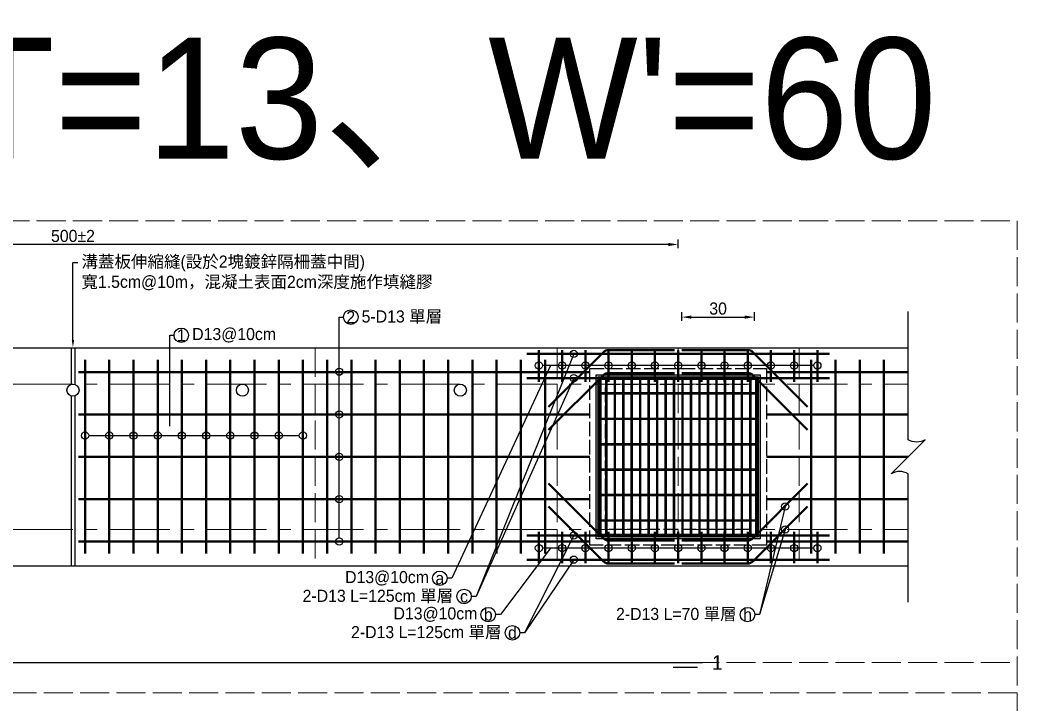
# Model space of a CAD drawing. Extents: x -4891 to 4829, y -5666 to -3242.
# Drawn here: x -3592.8 to -3180.9, y -4545.9 to -4263.3 of the extents above; entities that cross this region are included whole.
import ezdxf
from ezdxf import colors
from ezdxf.entities.mleader import LeaderData, LeaderLine
from ezdxf.math import Vec2, Vec3

# ---------------------------------------------------------------- set-up
doc = ezdxf.new("R2010")
doc.units = 0
doc.header["$MEASUREMENT"] = 0
doc.linetypes.add('ACAD_ISO02W100', pattern=[15, 12, -3])
doc.linetypes.add('CENTERX2', pattern=[4, 2.5, -0.5, 0.5, -0.5])
doc.layers.add('一、4.基本-隱藏', color=9, linetype='ACAD_ISO02W100', lineweight=20, plot=False)
doc.layers.add('三、3.文字-註解文字', color=2, linetype='Continuous')
for name, color, linetype, lineweight in [('二、1.繪圖-既有設施', 8, 'Continuous', 20), ('二、2.繪圖-施作項目', 181, 'Continuous', 30), ('二、5.繪圖-鋼筋', 60, 'Continuous', 50), ('二、6.繪圖-其他施作項目', 35, 'Continuous', 30)]:
    doc.layers.add(name, color=color, linetype=linetype, lineweight=lineweight)
doc.styles.add('次圖名(詳圖)', font='MS PGothic.ttf', dxfattribs={"height": 6})
doc.styles.add('註解文字', font='MS PGothic.ttf', dxfattribs={"height": 5})
doc.dimstyles.new('註解文字', dxfattribs={"dimtxt": 5, "dimasz": 4, "dimexe": 2, "dimexo": 2.5, "dimgap": 1, "dimtad": 2, "dimzin": 0, "dimdsep": 46, "dimtxsty": '註解文字', "dimcen": 0.1, "dimclrd": 144, "dimclre": 144, "dimclrt": 256, "dimadec": 0, "dimazin": 0, "dimtfac": 1, "dimtofl": 0, "dimtmove": 0, "dimatfit": 3, "dimfxl": 1.5, "dimfxlon": 1, "dimtolj": 1, "dimtzin": 0, "dimlwd": -1, "dimlwe": -1, "dimarcsym": 1})
pattern_1 = [(45, (-4756.2158, -4230.1416), (-2.65165, 2.65165), []), (45, (-4755.332, -4230.1416), (-2.65165, 2.65165), []), (45, (-4754.448, -4230.1416), (-2.65165, 2.65165), []), (45, (-4753.564, -4230.1416), (-2.65165, 2.65165), [])]

# ---------------------------------------------------------------- blocks, each defined once
blk = doc.blocks.new('_None')
blk = doc.blocks.new('*D134')
at = {"layer": 'Defpoints', "color": 0, "transparency": 16777216}
for p in [(-3820.85, -4356.1), (-3820.85, -4408.8), (-3320.85, -4408.8)]:
    blk.add_point(p, dxfattribs=at)
at = {"layer": '三、3.文字-註解文字', "color": 144, "transparency": 16777216}
for p, q in [((-3820.85, -4357.6), (-3820.85, -4354.1)), ((-3324.85, -4356.1), (-3816.85, -4356.1)), ((-3320.85, -4357.6), (-3320.85, -4354.1))]:
    blk.add_line(p, q, dxfattribs=at)
for points in [[(-3816.85, -4355.44), (-3816.85, -4356.77), (-3820.85, -4356.1)], [(-3324.85, -4355.44), (-3324.85, -4356.77), (-3320.85, -4356.1)]]:
    blk.add_solid(points, dxfattribs=at)
at = {"layer": '三、3.文字-註解文字', "transparency": 16777216, "insert": (-3570.85, -4352.6), "char_height": 5, "attachment_point": 5, "style": '註解文字'}
blk.add_mtext('\\A1;500±2', dxfattribs=at)
blk = doc.blocks.new('*D135')
at = {"layer": 'Defpoints', "color": 0, "linetype": 'Continuous', "transparency": 16777216}
for p in [(-3289.35, -4386.1), (-3319.35, -4404.72), (-3289.35, -4404.72)]:
    blk.add_point(p, dxfattribs=at)
at = {"layer": '三、3.文字-註解文字', "color": 144, "transparency": 16777216}
for p, q in [((-3319.35, -4387.6), (-3319.35, -4384.1)), ((-3315.35, -4386.1), (-3293.35, -4386.1)), ((-3289.35, -4387.6), (-3289.35, -4384.1))]:
    blk.add_line(p, q, dxfattribs=at)
at = {"layer": '三、3.文字-註解文字', "color": 144, "linetype": 'Continuous', "transparency": 16777216}
for points in [[(-3315.35, -4385.44), (-3315.35, -4386.77), (-3319.35, -4386.1)], [(-3293.35, -4385.44), (-3293.35, -4386.77), (-3289.35, -4386.1)]]:
    blk.add_solid(points, dxfattribs=at)
at = {"layer": '三、3.文字-註解文字', "linetype": 'Continuous', "transparency": 16777216, "insert": (-3304.35, -4382.6), "char_height": 5, "attachment_point": 5, "style": '註解文字'}
blk.add_mtext('\\A1;30', dxfattribs=at)
blk = doc.blocks.new('_Small')
at = {"color": 0, "linetype": 'ByBlock', "lineweight": -2}
blk.add_circle((0, 0), 0.25, dxfattribs=at)

msp = doc.modelspace()

# ---------------------------------------------------------------- hatches: boundary and pattern name
at = {"layer": '二、6.繪圖-其他施作項目'}
h = msp.add_hatch(color=256, dxfattribs=at)
h.dxf.hatch_style = 1
h.paths.add_polyline_path([(-3354.755, -4477.696), (-3286.955, -4477.696), (-3286.955, -4409.896), (-3354.755, -4409.896)])
h.paths.add_polyline_path([(-3353.855, -4410.796), (-3287.855, -4410.796), (-3287.855, -4476.796), (-3353.855, -4476.796)], flags=16)
h = msp.add_hatch(dxfattribs=at)
h.set_pattern_fill('ANSI34', color=256, scale=5)
h.set_pattern_definition(pattern_1)
h.paths.add_polyline_path([(-3288.855, -4417.296), (-3352.855, -4417.296), (-3352.855, -4417.796), (-3288.855, -4417.796)])
h = msp.add_hatch(dxfattribs=at)
h.set_pattern_fill('ANSI34', color=256, scale=5)
h.set_pattern_definition(pattern_1)
h.paths.add_polyline_path([(-3288.855, -4427.796), (-3352.855, -4427.796), (-3352.855, -4428.296), (-3288.855, -4428.296)])
h = msp.add_hatch(dxfattribs=at)
h.set_pattern_fill('ANSI34', color=256, scale=5)
h.set_pattern_definition(pattern_1)
h.paths.add_polyline_path([(-3288.855, -4438.296), (-3352.855, -4438.296), (-3352.855, -4438.796), (-3288.855, -4438.796)])
h = msp.add_hatch(dxfattribs=at)
h.set_pattern_fill('ANSI34', color=256, scale=5)
h.set_pattern_definition(pattern_1)
h.paths.add_polyline_path([(-3288.855, -4448.796), (-3352.855, -4448.796), (-3352.855, -4449.296), (-3288.855, -4449.296)])
h = msp.add_hatch(dxfattribs=at)
h.set_pattern_fill('ANSI34', color=256, scale=5)
h.set_pattern_definition(pattern_1)
h.paths.add_polyline_path([(-3288.855, -4459.296), (-3352.855, -4459.296), (-3352.855, -4459.796), (-3288.855, -4459.796)])
h = msp.add_hatch(dxfattribs=at)
h.set_pattern_fill('ANSI34', color=256, scale=5)
h.set_pattern_definition(pattern_1)
h.paths.add_polyline_path([(-3288.855, -4469.796), (-3352.855, -4469.796), (-3352.855, -4470.296), (-3288.855, -4470.296)])

# ---------------------------------------------------------------- linework, layer by layer
at = {"layer": '一、4.基本-隱藏'}
for points in [[(-3960.855, -4346.296), (-3180.855, -4346.296), (-3180.855, -4853.296), (-3960.855, -4853.296)], [(-3960.855, -4346.296), (-3180.855, -4346.296), (-3180.855, -4541.296), (-3960.855, -4541.296)]]:
    msp.add_lwpolyline(points, close=True, dxfattribs=at)
for points in [[(-3470.855, -4398.796), (-3470.855, -4488.796)], [(-3370.855, -4398.796), (-3370.855, -4488.796)], [(-3320.855, -4398.796), (-3320.855, -4488.796)], [(-3270.855, -4398.796), (-3270.855, -4488.796)], [(-3960.855, -4528.796), (-3180.855, -4528.796)]]:
    msp.add_lwpolyline(points, dxfattribs=at)
at = {"layer": '三、3.文字-註解文字'}
msp.add_lwpolyline([(-3225.855, -4503.796), (-3225.855, -4450.867, 0.2828427), (-3232.926, -4450.867), (-3218.784, -4436.725, -0.2828427), (-3225.855, -4436.725), (-3225.855, -4383.796)], format="xyb", dxfattribs=at)
at = {"layer": '三、3.文字-註解文字', "color": 144}
for points in [[(-3264.855, -4406.102), (-3376.855, -4406.102)], [(-3564.355, -4435.046), (-3477.355, -4435.046)], [(-3264.855, -4481.489), (-3376.855, -4481.489)]]:
    msp.add_lwpolyline(points, dxfattribs=at)
at = {"layer": '三、3.文字-註解文字'}
for points in [[(-3830.855, -4528.796), (-3310.855, -4528.796)], [(-3312.855, -4530.796), (-3322.855, -4530.796)]]:
    msp.add_lwpolyline(points, dxfattribs=at)
for centre in [(-3456.105, -4386.102), (-3526.105, -4393.602), (-3419.308, -4493.989), (-3409.308, -4501.489), (-3399.308, -4508.989), (-3292.191, -4508.989), (-3389.308, -4516.489)]:
    msp.add_circle(centre, 3, dxfattribs=at)
at = {"layer": '三、3.文字-註解文字', "color": 144}
for centre in [(-3460.855, -4408.64), (-3378.355, -4406.102), (-3368.772, -4406.102), (-3359.188, -4406.102), (-3349.605, -4406.102), (-3340.022, -4406.102), (-3330.438, -4406.102), (-3320.855, -4406.102), (-3311.272, -4406.102), (-3301.688, -4406.102), (-3292.105, -4406.102), (-3282.522, -4406.102), (-3272.938, -4406.102), (-3263.355, -4406.102), (-3460.855, -4426.296), (-3565.855, -4435.046), (-3555.855, -4435.046), (-3545.855, -4435.046), (-3535.855, -4435.046), (-3525.855, -4435.046), (-3515.855, -4435.046), (-3505.855, -4435.046), (-3495.855, -4435.046), (-3485.855, -4435.046), (-3475.855, -4435.046), (-3460.855, -4443.796), (-3460.855, -4461.296), (-3460.855, -4478.796), (-3378.355, -4481.489), (-3368.772, -4481.489), (-3359.188, -4481.489), (-3349.605, -4481.489), (-3340.022, -4481.489), (-3330.438, -4481.489), (-3320.855, -4481.489), (-3311.272, -4481.489), (-3301.688, -4481.489), (-3292.105, -4481.489), (-3282.522, -4481.489), (-3272.938, -4481.489), (-3263.355, -4481.489)]:
    msp.add_circle(centre, 1.5, dxfattribs=at)
at = {"layer": '二、1.繪圖-既有設施', "linetype": 'CENTERX2', "ltscale": 10}
for points in [[(-3915.855, -4413.796), (-3225.855, -4413.796)], [(-3915.855, -4473.796), (-3225.855, -4473.796)]]:
    msp.add_lwpolyline(points, dxfattribs=at)
at = {"layer": '二、2.繪圖-施作項目', "linetype": 'Continuous'}
for points in [[(-3915.855, -4398.796), (-3225.855, -4398.796)], [(-3571.605, -4398.796), (-3571.605, -4413.911)], [(-3570.105, -4398.796), (-3570.105, -4413.911)], [(-3571.605, -4418.681), (-3571.605, -4488.796)], [(-3570.105, -4418.681), (-3570.105, -4488.796)], [(-3915.855, -4488.796), (-3225.855, -4488.796)]]:
    msp.add_lwpolyline(points, dxfattribs=at)
at = {"layer": '二、5.繪圖-鋼筋'}
for points in [[(-3383.355, -4401.296), (-3258.355, -4401.296)], [(-3378.355, -4412.796), (-3378.355, -4399.796)], [(-3368.772, -4412.796), (-3368.772, -4399.796)], [(-3359.188, -4412.796), (-3359.188, -4399.796)], [(-3349.605, -4412.796), (-3349.605, -4399.796)], [(-3340.022, -4412.796), (-3340.022, -4399.796)], [(-3330.438, -4412.796), (-3330.438, -4399.796)], [(-3320.855, -4412.796), (-3320.855, -4399.796)], [(-3311.272, -4412.796), (-3311.272, -4399.796)], [(-3301.688, -4412.796), (-3301.688, -4399.796)], [(-3292.105, -4412.796), (-3292.105, -4399.796)], [(-3282.522, -4412.796), (-3282.522, -4399.796)], [(-3272.938, -4412.796), (-3272.938, -4399.796)], [(-3263.355, -4412.796), (-3263.355, -4399.796)], [(-3565.855, -4403.796), (-3565.855, -4483.796)], [(-3555.855, -4403.796), (-3555.855, -4483.796)], [(-3545.855, -4403.796), (-3545.855, -4483.796)], [(-3535.855, -4403.796), (-3535.855, -4483.796)], [(-3525.855, -4403.796), (-3525.855, -4483.796)], [(-3515.855, -4403.796), (-3515.855, -4483.796)], [(-3505.855, -4403.796), (-3505.855, -4483.796)], [(-3495.855, -4403.796), (-3495.855, -4483.796)], [(-3485.855, -4403.796), (-3485.855, -4483.796)], [(-3475.855, -4403.796), (-3475.855, -4483.796)], [(-3465.855, -4403.796), (-3465.855, -4483.796)], [(-3455.855, -4403.796), (-3455.855, -4483.796)], [(-3445.855, -4403.796), (-3445.855, -4483.796)], [(-3435.855, -4403.796), (-3435.855, -4483.796)], [(-3425.855, -4403.796), (-3425.855, -4483.796)], [(-3415.855, -4403.796), (-3415.855, -4483.796)], [(-3405.855, -4403.796), (-3405.855, -4483.796)], [(-3395.855, -4403.796), (-3395.855, -4483.796)], [(-3385.855, -4403.796), (-3385.855, -4483.796)], [(-3375.855, -4403.796), (-3375.855, -4483.796)], [(-3265.855, -4403.796), (-3265.855, -4483.796)], [(-3255.855, -4403.796), (-3255.855, -4483.796)], [(-3245.855, -4403.796), (-3245.855, -4483.796)], [(-3235.855, -4403.796), (-3235.855, -4483.796)], [(-3383.355, -4411.296), (-3258.355, -4411.296)], [(-3383.355, -4476.296), (-3258.355, -4476.296)], [(-3378.355, -4474.796), (-3378.355, -4487.796)], [(-3368.772, -4474.796), (-3368.772, -4487.796)], [(-3359.188, -4474.796), (-3359.188, -4487.796)], [(-3349.605, -4474.796), (-3349.605, -4487.796)], [(-3340.022, -4474.796), (-3340.022, -4487.796)], [(-3330.438, -4474.796), (-3330.438, -4487.796)], [(-3320.855, -4474.796), (-3320.855, -4487.796)], [(-3311.272, -4474.796), (-3311.272, -4487.796)], [(-3301.688, -4474.796), (-3301.688, -4487.796)], [(-3292.105, -4474.796), (-3292.105, -4487.796)], [(-3282.522, -4474.796), (-3282.522, -4487.796)], [(-3272.938, -4474.796), (-3272.938, -4487.796)], [(-3263.355, -4474.796), (-3263.355, -4487.796)], [(-3383.355, -4486.296), (-3258.355, -4486.296)]]:
    msp.add_lwpolyline(points, dxfattribs=at)
for points in [[(-3322.355, -4399.716), (-3349.612, -4399.716, 0.1989124), (-3351.734, -4400.595), (-3374.355, -4423.216)], [(-3319.355, -4399.716), (-3292.098, -4399.716, -0.1989124), (-3289.976, -4400.595), (-3267.355, -4423.216)], [(-3322.355, -4409.216), (-3349.612, -4409.216, 0.1989124), (-3351.734, -4410.095), (-3374.355, -4432.716)], [(-3319.355, -4409.216), (-3292.098, -4409.216, -0.1989124), (-3289.976, -4410.095), (-3267.355, -4432.716)], [(-3322.355, -4478.376), (-3349.612, -4478.376, -0.1989124), (-3351.734, -4477.497), (-3374.355, -4454.876)], [(-3319.355, -4478.376), (-3292.098, -4478.376, 0.1989124), (-3289.976, -4477.497), (-3267.355, -4454.876)], [(-3322.355, -4487.876), (-3349.612, -4487.876, -0.1989124), (-3351.734, -4486.997), (-3374.355, -4464.376)], [(-3319.355, -4487.876), (-3292.098, -4487.876, 0.1989124), (-3289.976, -4486.997), (-3267.355, -4464.376)]]:
    msp.add_lwpolyline(points, format="xyb", dxfattribs=at)
at = {"layer": '二、5.繪圖-鋼筋', "linetype": 'Continuous'}
for points in [[(-3568.605, -4408.796), (-3357.355, -4408.796)], [(-3284.355, -4408.796), (-3225.855, -4408.796)], [(-3568.605, -4426.296), (-3357.355, -4426.296)], [(-3284.355, -4426.296), (-3225.855, -4426.296)], [(-3568.605, -4443.796), (-3357.355, -4443.796)], [(-3284.355, -4443.796), (-3225.855, -4443.796)], [(-3568.605, -4461.296), (-3357.355, -4461.296)], [(-3284.355, -4461.296), (-3225.855, -4461.296)], [(-3568.605, -4478.796), (-3357.355, -4478.796)], [(-3284.355, -4478.796), (-3225.855, -4478.796)]]:
    msp.add_lwpolyline(points, dxfattribs=at)
at = {"layer": '二、6.繪圖-其他施作項目', "linetype": 'ACAD_ISO02W100', "ltscale": 0.5}
for points in [[(-3357.355, -4407.296), (-3284.355, -4407.296), (-3284.355, -4480.296), (-3357.355, -4480.296)], [(-3350.855, -4413.796), (-3290.855, -4413.796), (-3290.855, -4473.796), (-3350.855, -4473.796)]]:
    msp.add_lwpolyline(points, close=True, dxfattribs=at)
at = {"layer": '二、6.繪圖-其他施作項目'}
for points in [[(-3354.755, -4409.896), (-3286.955, -4409.896), (-3286.955, -4477.696), (-3354.755, -4477.696)], [(-3353.855, -4410.796), (-3287.855, -4410.796), (-3287.855, -4476.796), (-3353.855, -4476.796)], [(-3353.355, -4411.296), (-3288.355, -4411.296), (-3288.355, -4476.296), (-3353.355, -4476.296)]]:
    msp.add_lwpolyline(points, close=True, dxfattribs=at)
for points in [[(-3353.355, -4411.296), (-3288.355, -4411.296)], [(-3353.355, -4411.296), (-3353.355, -4476.296)], [(-3352.855, -4411.296), (-3352.855, -4476.296)], [(-3288.855, -4411.296), (-3288.855, -4476.296)], [(-3288.355, -4411.296), (-3288.355, -4476.296)], [(-3352.855, -4411.796), (-3288.855, -4411.796)], [(-3350.855, -4411.796), (-3350.855, -4417.296)], [(-3350.355, -4411.796), (-3350.355, -4417.296)], [(-3347.355, -4411.796), (-3347.355, -4417.296)], [(-3346.855, -4411.796), (-3346.855, -4417.296)], [(-3343.855, -4411.796), (-3343.855, -4417.296)], [(-3343.355, -4411.796), (-3343.355, -4417.296)], [(-3340.355, -4411.796), (-3340.355, -4417.296)], [(-3339.855, -4411.796), (-3339.855, -4417.296)], [(-3336.855, -4411.796), (-3336.855, -4417.296)], [(-3336.355, -4411.796), (-3336.355, -4417.296)], [(-3333.355, -4411.796), (-3333.355, -4417.296)], [(-3332.855, -4411.796), (-3332.855, -4417.296)], [(-3329.855, -4411.796), (-3329.855, -4417.296)], [(-3329.355, -4411.796), (-3329.355, -4417.296)], [(-3326.355, -4411.796), (-3326.355, -4417.296)], [(-3325.855, -4411.796), (-3325.855, -4417.296)], [(-3322.855, -4411.796), (-3322.855, -4417.296)], [(-3322.355, -4411.796), (-3322.355, -4417.296)], [(-3319.355, -4411.796), (-3319.355, -4417.296)], [(-3318.855, -4411.796), (-3318.855, -4417.296)], [(-3315.855, -4411.796), (-3315.855, -4417.296)], [(-3315.355, -4411.796), (-3315.355, -4417.296)], [(-3312.355, -4411.796), (-3312.355, -4417.296)], [(-3311.855, -4411.796), (-3311.855, -4417.296)], [(-3308.855, -4411.796), (-3308.855, -4417.296)], [(-3308.355, -4411.796), (-3308.355, -4417.296)], [(-3305.355, -4411.796), (-3305.355, -4417.296)], [(-3304.855, -4411.796), (-3304.855, -4417.296)], [(-3301.855, -4411.796), (-3301.855, -4417.296)], [(-3301.355, -4411.796), (-3301.355, -4417.296)], [(-3298.355, -4411.796), (-3298.355, -4417.296)], [(-3297.855, -4411.796), (-3297.855, -4417.296)], [(-3294.855, -4411.796), (-3294.855, -4417.296)], [(-3294.355, -4411.796), (-3294.355, -4417.296)], [(-3291.355, -4411.796), (-3291.355, -4417.296)], [(-3290.855, -4411.796), (-3290.855, -4417.296)], [(-3352.855, -4417.296), (-3288.855, -4417.296)], [(-3352.855, -4417.796), (-3288.855, -4417.796)], [(-3350.855, -4417.796), (-3350.855, -4427.796)], [(-3350.355, -4417.796), (-3350.355, -4427.796)], [(-3347.355, -4417.796), (-3347.355, -4427.796)], [(-3346.855, -4417.796), (-3346.855, -4427.796)], [(-3343.855, -4417.796), (-3343.855, -4427.796)], [(-3343.355, -4417.796), (-3343.355, -4427.796)], [(-3340.355, -4417.796), (-3340.355, -4427.796)], [(-3339.855, -4417.796), (-3339.855, -4427.796)], [(-3336.855, -4417.796), (-3336.855, -4427.796)], [(-3336.355, -4417.796), (-3336.355, -4427.796)], [(-3333.355, -4417.796), (-3333.355, -4427.796)], [(-3332.855, -4417.796), (-3332.855, -4427.796)], [(-3329.855, -4417.796), (-3329.855, -4427.796)], [(-3329.355, -4417.796), (-3329.355, -4427.796)], [(-3326.355, -4417.796), (-3326.355, -4427.796)], [(-3325.855, -4417.796), (-3325.855, -4427.796)], [(-3322.855, -4417.796), (-3322.855, -4427.796)], [(-3322.355, -4417.796), (-3322.355, -4427.796)], [(-3319.355, -4417.796), (-3319.355, -4427.796)], [(-3318.855, -4417.796), (-3318.855, -4427.796)], [(-3315.855, -4417.796), (-3315.855, -4427.796)], [(-3315.355, -4417.796), (-3315.355, -4427.796)], [(-3312.355, -4417.796), (-3312.355, -4427.796)], [(-3311.855, -4417.796), (-3311.855, -4427.796)], [(-3308.855, -4417.796), (-3308.855, -4427.796)], [(-3308.355, -4417.796), (-3308.355, -4427.796)], [(-3305.355, -4417.796), (-3305.355, -4427.796)], [(-3304.855, -4417.796), (-3304.855, -4427.796)], [(-3301.855, -4417.796), (-3301.855, -4427.796)], [(-3301.355, -4417.796), (-3301.355, -4427.796)], [(-3298.355, -4417.796), (-3298.355, -4427.796)], [(-3297.855, -4417.796), (-3297.855, -4427.796)], [(-3294.855, -4417.796), (-3294.855, -4427.796)], [(-3294.355, -4417.796), (-3294.355, -4427.796)], [(-3291.355, -4417.796), (-3291.355, -4427.796)], [(-3290.855, -4417.796), (-3290.855, -4427.796)], [(-3352.855, -4427.796), (-3288.855, -4427.796)], [(-3352.855, -4428.296), (-3288.855, -4428.296)], [(-3350.855, -4428.296), (-3350.855, -4438.296)], [(-3350.355, -4428.296), (-3350.355, -4438.296)], [(-3347.355, -4428.296), (-3347.355, -4438.296)], [(-3346.855, -4428.296), (-3346.855, -4438.296)], [(-3343.855, -4428.296), (-3343.855, -4438.296)], [(-3343.355, -4428.296), (-3343.355, -4438.296)], [(-3340.355, -4428.296), (-3340.355, -4438.296)], [(-3339.855, -4428.296), (-3339.855, -4438.296)], [(-3336.855, -4428.296), (-3336.855, -4438.296)], [(-3336.355, -4428.296), (-3336.355, -4438.296)], [(-3333.355, -4428.296), (-3333.355, -4438.296)], [(-3332.855, -4428.296), (-3332.855, -4438.296)], [(-3329.855, -4428.296), (-3329.855, -4438.296)], [(-3329.355, -4428.296), (-3329.355, -4438.296)], [(-3326.355, -4428.296), (-3326.355, -4438.296)], [(-3325.855, -4428.296), (-3325.855, -4438.296)], [(-3322.855, -4428.296), (-3322.855, -4438.296)], [(-3322.355, -4428.296), (-3322.355, -4438.296)], [(-3319.355, -4428.296), (-3319.355, -4438.296)], [(-3318.855, -4428.296), (-3318.855, -4438.296)], [(-3315.855, -4428.296), (-3315.855, -4438.296)], [(-3315.355, -4428.296), (-3315.355, -4438.296)], [(-3312.355, -4428.296), (-3312.355, -4438.296)], [(-3311.855, -4428.296), (-3311.855, -4438.296)], [(-3308.855, -4428.296), (-3308.855, -4438.296)], [(-3308.355, -4428.296), (-3308.355, -4438.296)], [(-3305.355, -4428.296), (-3305.355, -4438.296)], [(-3304.855, -4428.296), (-3304.855, -4438.296)], [(-3301.855, -4428.296), (-3301.855, -4438.296)], [(-3301.355, -4428.296), (-3301.355, -4438.296)], [(-3298.355, -4428.296), (-3298.355, -4438.296)], [(-3297.855, -4428.296), (-3297.855, -4438.296)], [(-3294.855, -4428.296), (-3294.855, -4438.296)], [(-3294.355, -4428.296), (-3294.355, -4438.296)], [(-3291.355, -4428.296), (-3291.355, -4438.296)], [(-3290.855, -4428.296), (-3290.855, -4438.296)], [(-3352.855, -4438.296), (-3288.855, -4438.296)], [(-3352.855, -4438.796), (-3288.855, -4438.796)], [(-3350.855, -4438.796), (-3350.855, -4448.796)], [(-3350.355, -4438.796), (-3350.355, -4448.796)], [(-3347.355, -4438.796), (-3347.355, -4448.796)], [(-3346.855, -4438.796), (-3346.855, -4448.796)], [(-3343.855, -4438.796), (-3343.855, -4448.796)], [(-3343.355, -4438.796), (-3343.355, -4448.796)], [(-3340.355, -4438.796), (-3340.355, -4448.796)], [(-3339.855, -4438.796), (-3339.855, -4448.796)], [(-3336.855, -4438.796), (-3336.855, -4448.796)], [(-3336.355, -4438.796), (-3336.355, -4448.796)], [(-3333.355, -4438.796), (-3333.355, -4448.796)], [(-3332.855, -4438.796), (-3332.855, -4448.796)], [(-3329.855, -4438.796), (-3329.855, -4448.796)], [(-3329.355, -4438.796), (-3329.355, -4448.796)], [(-3326.355, -4438.796), (-3326.355, -4448.796)], [(-3325.855, -4438.796), (-3325.855, -4448.796)], [(-3322.855, -4438.796), (-3322.855, -4448.796)], [(-3322.355, -4438.796), (-3322.355, -4448.796)], [(-3319.355, -4438.796), (-3319.355, -4448.796)], [(-3318.855, -4438.796), (-3318.855, -4448.796)], [(-3315.855, -4438.796), (-3315.855, -4448.796)], [(-3315.355, -4438.796), (-3315.355, -4448.796)], [(-3312.355, -4438.796), (-3312.355, -4448.796)], [(-3311.855, -4438.796), (-3311.855, -4448.796)], [(-3308.855, -4438.796), (-3308.855, -4448.796)], [(-3308.355, -4438.796), (-3308.355, -4448.796)], [(-3305.355, -4438.796), (-3305.355, -4448.796)], [(-3304.855, -4438.796), (-3304.855, -4448.796)], [(-3301.855, -4438.796), (-3301.855, -4448.796)], [(-3301.355, -4438.796), (-3301.355, -4448.796)], [(-3298.355, -4438.796), (-3298.355, -4448.796)], [(-3297.855, -4438.796), (-3297.855, -4448.796)], [(-3294.855, -4438.796), (-3294.855, -4448.796)], [(-3294.355, -4438.796), (-3294.355, -4448.796)], [(-3291.355, -4438.796), (-3291.355, -4448.796)], [(-3290.855, -4438.796), (-3290.855, -4448.796)], [(-3352.855, -4448.796), (-3288.855, -4448.796)], [(-3352.855, -4449.296), (-3288.855, -4449.296)], [(-3350.855, -4449.296), (-3350.855, -4459.296)], [(-3350.355, -4449.296), (-3350.355, -4459.296)], [(-3347.355, -4449.296), (-3347.355, -4459.296)], [(-3346.855, -4449.296), (-3346.855, -4459.296)], [(-3343.855, -4449.296), (-3343.855, -4459.296)], [(-3343.355, -4449.296), (-3343.355, -4459.296)], [(-3340.355, -4449.296), (-3340.355, -4459.296)], [(-3339.855, -4449.296), (-3339.855, -4459.296)], [(-3336.855, -4449.296), (-3336.855, -4459.296)], [(-3336.355, -4449.296), (-3336.355, -4459.296)], [(-3333.355, -4449.296), (-3333.355, -4459.296)], [(-3332.855, -4449.296), (-3332.855, -4459.296)], [(-3329.855, -4449.296), (-3329.855, -4459.296)], [(-3329.355, -4449.296), (-3329.355, -4459.296)], [(-3326.355, -4449.296), (-3326.355, -4459.296)], [(-3325.855, -4449.296), (-3325.855, -4459.296)], [(-3322.855, -4449.296), (-3322.855, -4459.296)], [(-3322.355, -4449.296), (-3322.355, -4459.296)], [(-3319.355, -4449.296), (-3319.355, -4459.296)], [(-3318.855, -4449.296), (-3318.855, -4459.296)], [(-3315.855, -4449.296), (-3315.855, -4459.296)], [(-3315.355, -4449.296), (-3315.355, -4459.296)], [(-3312.355, -4449.296), (-3312.355, -4459.296)], [(-3311.855, -4449.296), (-3311.855, -4459.296)], [(-3308.855, -4449.296), (-3308.855, -4459.296)], [(-3308.355, -4449.296), (-3308.355, -4459.296)], [(-3305.355, -4449.296), (-3305.355, -4459.296)], [(-3304.855, -4449.296), (-3304.855, -4459.296)], [(-3301.855, -4449.296), (-3301.855, -4459.296)], [(-3301.355, -4449.296), (-3301.355, -4459.296)], [(-3298.355, -4449.296), (-3298.355, -4459.296)], [(-3297.855, -4449.296), (-3297.855, -4459.296)], [(-3294.855, -4449.296), (-3294.855, -4459.296)], [(-3294.355, -4449.296), (-3294.355, -4459.296)], [(-3291.355, -4449.296), (-3291.355, -4459.296)], [(-3290.855, -4449.296), (-3290.855, -4459.296)], [(-3352.855, -4459.296), (-3288.855, -4459.296)], [(-3352.855, -4459.796), (-3288.855, -4459.796)], [(-3350.855, -4459.796), (-3350.855, -4469.796)], [(-3350.355, -4459.796), (-3350.355, -4469.796)], [(-3347.355, -4459.796), (-3347.355, -4469.796)], [(-3346.855, -4459.796), (-3346.855, -4469.796)], [(-3343.855, -4459.796), (-3343.855, -4469.796)], [(-3343.355, -4459.796), (-3343.355, -4469.796)], [(-3340.355, -4459.796), (-3340.355, -4469.796)], [(-3339.855, -4459.796), (-3339.855, -4469.796)], [(-3336.855, -4459.796), (-3336.855, -4469.796)], [(-3336.355, -4459.796), (-3336.355, -4469.796)], [(-3333.355, -4459.796), (-3333.355, -4469.796)], [(-3332.855, -4459.796), (-3332.855, -4469.796)], [(-3329.855, -4459.796), (-3329.855, -4469.796)], [(-3329.355, -4459.796), (-3329.355, -4469.796)], [(-3326.355, -4459.796), (-3326.355, -4469.796)], [(-3325.855, -4459.796), (-3325.855, -4469.796)], [(-3322.855, -4459.796), (-3322.855, -4469.796)], [(-3322.355, -4459.796), (-3322.355, -4469.796)], [(-3319.355, -4459.796), (-3319.355, -4469.796)], [(-3318.855, -4459.796), (-3318.855, -4469.796)], [(-3315.855, -4459.796), (-3315.855, -4469.796)], [(-3315.355, -4459.796), (-3315.355, -4469.796)], [(-3312.355, -4459.796), (-3312.355, -4469.796)], [(-3311.855, -4459.796), (-3311.855, -4469.796)], [(-3308.855, -4459.796), (-3308.855, -4469.796)], [(-3308.355, -4459.796), (-3308.355, -4469.796)], [(-3305.355, -4459.796), (-3305.355, -4469.796)], [(-3304.855, -4459.796), (-3304.855, -4469.796)], [(-3301.855, -4459.796), (-3301.855, -4469.796)], [(-3301.355, -4459.796), (-3301.355, -4469.796)], [(-3298.355, -4459.796), (-3298.355, -4469.796)], [(-3297.855, -4459.796), (-3297.855, -4469.796)], [(-3294.855, -4459.796), (-3294.855, -4469.796)], [(-3294.355, -4459.796), (-3294.355, -4469.796)], [(-3291.355, -4459.796), (-3291.355, -4469.796)], [(-3290.855, -4459.796), (-3290.855, -4469.796)], [(-3352.855, -4469.796), (-3288.855, -4469.796)], [(-3352.855, -4470.296), (-3288.855, -4470.296)], [(-3350.855, -4470.296), (-3350.855, -4475.796)], [(-3350.355, -4470.296), (-3350.355, -4475.796)], [(-3347.355, -4470.296), (-3347.355, -4475.796)], [(-3346.855, -4470.296), (-3346.855, -4475.796)], [(-3343.855, -4470.296), (-3343.855, -4475.796)], [(-3343.355, -4470.296), (-3343.355, -4475.796)], [(-3340.355, -4470.296), (-3340.355, -4475.796)], [(-3339.855, -4470.296), (-3339.855, -4475.796)], [(-3336.855, -4470.296), (-3336.855, -4475.796)], [(-3336.355, -4470.296), (-3336.355, -4475.796)], [(-3333.355, -4470.296), (-3333.355, -4475.796)], [(-3332.855, -4470.296), (-3332.855, -4475.796)], [(-3329.855, -4470.296), (-3329.855, -4475.796)], [(-3329.355, -4470.296), (-3329.355, -4475.796)], [(-3326.355, -4470.296), (-3326.355, -4475.796)], [(-3325.855, -4470.296), (-3325.855, -4475.796)], [(-3322.855, -4470.296), (-3322.855, -4475.796)], [(-3322.355, -4470.296), (-3322.355, -4475.796)], [(-3319.355, -4470.296), (-3319.355, -4475.796)], [(-3318.855, -4470.296), (-3318.855, -4475.796)], [(-3315.855, -4470.296), (-3315.855, -4475.796)], [(-3315.355, -4470.296), (-3315.355, -4475.796)], [(-3312.355, -4470.296), (-3312.355, -4475.796)], [(-3311.855, -4470.296), (-3311.855, -4475.796)], [(-3308.855, -4470.296), (-3308.855, -4475.796)], [(-3308.355, -4470.296), (-3308.355, -4475.796)], [(-3305.355, -4470.296), (-3305.355, -4475.796)], [(-3304.855, -4470.296), (-3304.855, -4475.796)], [(-3301.855, -4470.296), (-3301.855, -4475.796)], [(-3301.355, -4470.296), (-3301.355, -4475.796)], [(-3298.355, -4470.296), (-3298.355, -4475.796)], [(-3297.855, -4470.296), (-3297.855, -4475.796)], [(-3294.855, -4470.296), (-3294.855, -4475.796)], [(-3294.355, -4470.296), (-3294.355, -4475.796)], [(-3291.355, -4470.296), (-3291.355, -4475.796)], [(-3290.855, -4470.296), (-3290.855, -4475.796)], [(-3353.355, -4476.296), (-3288.355, -4476.296)], [(-3352.855, -4475.796), (-3288.855, -4475.796)]]:
    msp.add_lwpolyline(points, dxfattribs=at)
for centre in [(-3570.855, -4416.296), (-3500.855, -4416.296), (-3410.855, -4416.296)]:
    msp.add_circle(centre, 2.5, dxfattribs=at)

# ---------------------------------------------------------------- texts
at = {"layer": '三、3.文字-註解文字'}
for s, width, gutter_width, insert, char_height, attachment_point, style in [("{\\fMS PGothic|b0|i0|c128|p34;原址拓寬  T=13、W}'{\\fMS PGothic|b0|i0|c128|p34;=}6{\\fMS PGothic|b0|i0|c128|p34;0}", 742.44564, 25, (-3570.855, -4326.296), 50, 8, '註解文字'), ('2', 8.38231, 30, (-3456.105, -4386.102), 5, 5, '註解文字'), ('5-D13 單層', 42.88103, 30, (-3451.605, -4386.102), 5, 4, '註解文字'), ('D13@10cm', 15.95159, 30, (-3521.605, -4393.602), 5, 4, '註解文字'), ('1', 8.38231, 30, (-3526.105, -4393.602), 5, 5, '註解文字'), ('D13@10cm', 39.45942, 30, (-3423.808, -4493.989), 5, 6, '註解文字'), ('a', 8.38231, 30, (-3419.308, -4493.989), 5, 5, '註解文字'), ('2-D13 L=125cm 單層', 78.12323, 30, (-3413.808, -4501.489), 5, 6, '註解文字'), ('c', 8.38231, 30, (-3409.308, -4501.489), 5, 5, '註解文字'), ('D13@10cm', 78.12323, 30, (-3403.808, -4508.989), 5, 6, '註解文字'), ('b', 8.38231, 30, (-3399.308, -4508.989), 5, 5, '註解文字'), ('2-D13 L=70 單層', 78.12323, 30, (-3296.691, -4508.989), 5, 6, '註解文字'), ('h', 8.38231, 30, (-3292.191, -4508.989), 5, 5, '註解文字'), ('2-D13 L=125cm 單層', 78.12323, 30, (-3393.808, -4516.489), 5, 6, '註解文字'), ('d', 8.38231, 30, (-3389.308, -4516.489), 5, 5, '註解文字'), ('1', 3, 15, (-3306.855, -4528.796), 6, 4, '次圖名(詳圖)')]:
    msp.add_mtext_dynamic_manual_height_columns(s, width=width, gutter_width=gutter_width, heights=[0], dxfattribs=dict(at, insert=insert, char_height=char_height, attachment_point=attachment_point, style=style))

# ---------------------------------------------------------------- dimensions: what is measured, and where the dimension line sits
dim = msp.add_linear_dim(base=(-3820.855, -4356.102), p1=(-3320.855, -4408.796), p2=(-3820.855, -4408.796), text='500±2', dimstyle='註解文字', dxfattribs=at)
dim.commit()
dim.dimension.update_dxf_attribs({"geometry": '*D134', "text_midpoint": (-3570.855, -4352.602)})
at = {"layer": '三、3.文字-註解文字', "linetype": 'Continuous'}
dim = msp.add_linear_dim(base=(-3289.355, -4386.102), p1=(-3319.355, -4404.716), p2=(-3289.355, -4404.716), text='30', dimstyle='註解文字', dxfattribs=at)
dim.commit()
dim.dimension.update_dxf_attribs({"geometry": '*D135', "text_midpoint": (-3304.355, -4382.602)})

# ---------------------------------------------------------------- leaders
at = {"layer": '三、3.文字-註解文字'}
ml = msp.add_multileader_mtext('Standard', dxfattribs=at)
ml.set_content('{\\fMS PGothic|b0|i0|c128|p34;溝蓋板伸縮縫(設於2塊鍍鋅隔柵蓋中間)}\\P{\\fMS PGothic|b0|i0|c128|p34;寬1.5cm@10m，混凝土表面2cm深度施作填縫膠}', color=256, style='註解文字')
ml.set_leader_properties(color=144, linetype='ByLayer', lineweight=-1)
ml.build(insert=Vec2(0, 0))
ml.multileader.update_dxf_attribs({"dogleg_length": 2, "arrow_head_size": 3})
ctx = ml.context
ctx.base_point, ctx.char_height, ctx.arrow_head_size, ctx.landing_gap_size, ctx.plane_origin = Vec3(-3568.855, -4363.602), 5, 3, 1.5, Vec3(-3570.855, -4393.602)
notes = []
notes.append((ctx, [(1, (1, 1, 0), (-3570.855, -4363.602), (1, 0), 2, [(0, [(-3570.855, -4398.602)], 0, [])])]))
ctx.mtext.insert, ctx.mtext.width, ctx.mtext.flow_direction = Vec3(-3567.355, -4360.676), 178.42764, 5
ml = msp.add_multileader_mtext('Standard', dxfattribs=at)
ml.set_content('{\\fMS PGothic|b0|i0|c128|p34; }', color=256, style='註解文字')
ml.set_leader_properties(color=144, linetype='ByLayer', lineweight=-1)
ml.set_arrow_properties(name='NONE')
ml.build(insert=Vec2(0, 0))
ml.multileader.update_dxf_attribs({"dogleg_length": 1.75, "arrow_head_size": 3})
ctx = ml.context
ctx.base_point, ctx.char_height, ctx.arrow_head_size, ctx.landing_gap_size, ctx.plane_origin = Vec3(-3459.105, -4386.102), 3, 3, 3, Vec3(-3489.751, -4425.864)
notes.append((ctx, [(0, (1, 1, 0), (-3460.855, -4386.102), (1, 0), 1.75, [(0, [(-3460.855, -4477.296)], 0, [])])]))
ctx.mtext.insert, ctx.mtext.flow_direction = Vec3(-3456.105, -4384.602), 5
ml = msp.add_multileader_mtext('Standard', dxfattribs=at)
ml.set_content('{\\fMS PGothic|b0|i0|c128|p34; }', color=256, style='註解文字')
ml.set_leader_properties(color=144, linetype='ByLayer', lineweight=-1)
ml.set_arrow_properties(name='NONE')
ml.build(insert=Vec2(0, 0))
ml.multileader.update_dxf_attribs({"dogleg_length": 1.75, "arrow_head_size": 3})
ctx = ml.context
ctx.base_point, ctx.char_height, ctx.arrow_head_size, ctx.landing_gap_size, ctx.plane_origin = Vec3(-3529.105, -4393.602), 3, 3, 3, Vec3(-3559.751, -4425.864)
notes.append((ctx, [(0, (1, 1, 0), (-3530.855, -4393.602), (1, 0), 1.75, [(0, [(-3530.855, -4431.102)], 0, [])])]))
ctx.mtext.insert, ctx.mtext.flow_direction = Vec3(-3526.105, -4392.102), 5
ml = msp.add_multileader_mtext('Standard', dxfattribs=at)
ml.set_content(' ', color=256, style='註解文字')
ml.set_leader_properties(color=144, linetype='ByLayer', lineweight=-1)
ml.set_arrow_properties(name='SMALL')
ml.build(insert=Vec2(0, 0))
ml.multileader.update_dxf_attribs({"dogleg_length": 2, "arrow_head_size": 6})
ctx = ml.context
ctx.base_point, ctx.char_height, ctx.arrow_head_size, ctx.landing_gap_size, ctx.plane_origin = Vec3(-3414.524, -4501.489), 5, 6, 3, Vec3(-3386.583, -4466.502)
ctx.text_align_type = 2
notes.append((ctx, [(1, (1, 1, 0), (-3404.308, -4501.489), (-1, 0), 2, [(0, [(-3363.98, -4401.296)], 0, [])])]))
ctx.mtext.insert, ctx.mtext.alignment, ctx.mtext.flow_direction = Vec3(-3409.308, -4498.989), 3, 5
ml = msp.add_multileader_mtext('Standard', dxfattribs=at)
ml.set_content(' ', color=256, style='註解文字')
ml.set_leader_properties(color=144, linetype='ByLayer', lineweight=-1)
ml.set_arrow_properties(name='NONE')
ml.build(insert=Vec2(0, 0))
ml.multileader.update_dxf_attribs({"dogleg_length": 2, "arrow_head_size": 3})
ctx = ml.context
ctx.base_point, ctx.char_height, ctx.arrow_head_size, ctx.landing_gap_size, ctx.plane_origin = Vec3(-3424.524, -4493.989), 5, 3, 3, Vec3(-3396.167, -4479.002)
ctx.text_align_type = 2
notes.append((ctx, [(1, (1, 1, 0), (-3414.308, -4493.989), (-1, 0), 2, [(0, [(-3373.563, -4406.102)], 0, [])])]))
ctx.mtext.insert, ctx.mtext.alignment, ctx.mtext.flow_direction = Vec3(-3419.308, -4491.489), 3, 5
ml = msp.add_multileader_mtext('Standard', dxfattribs=at)
ml.set_content('{\\fMS PGothic|b0|i0|c128|p34; }', color=256, style='註解文字')
ml.set_leader_properties(color=144, linetype='ByLayer', lineweight=-1)
ml.set_arrow_properties(name='SMALL')
ml.build(insert=Vec2(0, 0))
ml.multileader.update_dxf_attribs({"dogleg_length": 2, "arrow_head_size": 6})
ctx = ml.context
ctx.base_point, ctx.char_height, ctx.arrow_head_size, ctx.landing_gap_size, ctx.plane_origin = Vec3(-3414.524, -4501.489), 5, 6, 3, Vec3(-3386.583, -4481.502)
ctx.text_align_type = 2
notes.append((ctx, [(1, (1, 1, 0), (-3404.308, -4501.489), (-1, 0), 2, [(0, [(-3363.98, -4411.296)], 0, [])])]))
ctx.mtext.insert, ctx.mtext.alignment, ctx.mtext.flow_direction = Vec3(-3409.308, -4498.989), 3, 5
ml = msp.add_multileader_mtext('Standard', dxfattribs=at)
ml.set_content(' ', color=256, style='註解文字')
ml.set_leader_properties(color=144, linetype='ByLayer', lineweight=-1)
ml.set_arrow_properties(name='SMALL')
ml.build(insert=Vec2(0, 0))
ml.multileader.update_dxf_attribs({"dogleg_length": 2, "arrow_head_size": 6})
ctx = ml.context
ctx.base_point, ctx.char_height, ctx.arrow_head_size, ctx.landing_gap_size, ctx.plane_origin = Vec3(-3297.407, -4508.989), 5, 6, 3, Vec3(-3298.753, -4522.002)
ctx.text_align_type = 2
notes.append((ctx, [(1, (1, 1, 0), (-3287.191, -4508.989), (-1, 0), 2, [(0, [(-3276.596, -4464.31)], 0, [])])]))
ctx.mtext.insert, ctx.mtext.alignment, ctx.mtext.flow_direction = Vec3(-3292.191, -4506.489), 3, 5
ml = msp.add_multileader_mtext('Standard', dxfattribs=at)
ml.set_content(' ', color=256, style='註解文字')
ml.set_leader_properties(color=144, linetype='ByLayer', lineweight=-1)
ml.set_arrow_properties(name='SMALL')
ml.build(insert=Vec2(0, 0))
ml.multileader.update_dxf_attribs({"dogleg_length": 2, "arrow_head_size": 6})
ctx = ml.context
ctx.base_point, ctx.char_height, ctx.arrow_head_size, ctx.landing_gap_size, ctx.plane_origin = Vec3(-3297.407, -4508.989), 5, 6, 3, Vec3(-3298.753, -4530.502)
ctx.text_align_type = 2
notes.append((ctx, [(1, (1, 1, 0), (-3287.191, -4508.989), (-1, 0), 2, [(0, [(-3276.596, -4473.81)], 0, [])])]))
ctx.mtext.insert, ctx.mtext.alignment, ctx.mtext.flow_direction = Vec3(-3292.191, -4506.489), 3, 5
ml = msp.add_multileader_mtext('Standard', dxfattribs=at)
ml.set_content(' ', color=256, style='註解文字')
ml.set_leader_properties(color=144, linetype='ByLayer', lineweight=-1)
ml.set_arrow_properties(name='SMALL')
ml.build(insert=Vec2(0, 0))
ml.multileader.update_dxf_attribs({"dogleg_length": 2, "arrow_head_size": 6})
ctx = ml.context
ctx.base_point, ctx.char_height, ctx.arrow_head_size, ctx.landing_gap_size, ctx.plane_origin = Vec3(-3394.524, -4516.489), 5, 6, 3, Vec3(-3388.667, -4518.502)
ctx.text_align_type = 2
notes.append((ctx, [(1, (1, 1, 0), (-3384.308, -4516.489), (-1, 0), 2, [(0, [(-3363.98, -4476.296)], 0, [])])]))
ctx.mtext.insert, ctx.mtext.alignment, ctx.mtext.flow_direction = Vec3(-3389.308, -4513.989), 3, 5
ml = msp.add_multileader_mtext('Standard', dxfattribs=at)
ml.set_content(' ', color=256, style='註解文字')
ml.set_leader_properties(color=144, linetype='ByLayer', lineweight=-1)
ml.set_arrow_properties(name='NONE')
ml.build(insert=Vec2(0, 0))
ml.multileader.update_dxf_attribs({"dogleg_length": 2, "arrow_head_size": 3})
ctx = ml.context
ctx.base_point, ctx.char_height, ctx.arrow_head_size, ctx.landing_gap_size, ctx.plane_origin = Vec3(-3404.524, -4508.989), 5, 3, 3, Vec3(-3396.167, -4529.002)
ctx.text_align_type = 2
notes.append((ctx, [(1, (1, 1, 0), (-3394.308, -4508.989), (-1, 0), 2, [(0, [(-3373.563, -4481.489)], 0, [])])]))
ctx.mtext.insert, ctx.mtext.alignment, ctx.mtext.flow_direction = Vec3(-3399.308, -4506.489), 3, 5
ml = msp.add_multileader_mtext('Standard', dxfattribs=at)
ml.set_content('{\\fMS PGothic|b0|i0|c128|p34; }', color=256, style='註解文字')
ml.set_leader_properties(color=144, linetype='ByLayer', lineweight=-1)
ml.set_arrow_properties(name='SMALL')
ml.build(insert=Vec2(0, 0))
ml.multileader.update_dxf_attribs({"dogleg_length": 2, "arrow_head_size": 6})
ctx = ml.context
ctx.base_point, ctx.char_height, ctx.arrow_head_size, ctx.landing_gap_size, ctx.plane_origin = Vec3(-3394.524, -4516.489), 5, 6, 3, Vec3(-3388.667, -4533.502)
ctx.text_align_type = 2
notes.append((ctx, [(1, (1, 1, 0), (-3384.308, -4516.489), (-1, 0), 2, [(0, [(-3363.98, -4486.296)], 0, [])])]))
ctx.mtext.insert, ctx.mtext.alignment, ctx.mtext.flow_direction = Vec3(-3389.308, -4513.989), 3, 5
for ctx, leaders in notes:
    for number, flags, end, landing, length, lines in leaders:
        leader = LeaderData()
        leader.index, (leader.has_last_leader_line, leader.has_dogleg_vector, leader.attachment_direction) = number, flags
        leader.last_leader_point, leader.dogleg_vector, leader.dogleg_length = Vec3(end), Vec3(landing), length
        for number, points, colour, breaks in lines:
            line = LeaderLine()
            line.index, line.vertices, line.color, line.breaks = number, Vec3.list(points), colors.encode_raw_color(colour), breaks
            leader.lines.append(line)
        ctx.leaders.append(leader)

doc.saveas('drawing.dxf')
